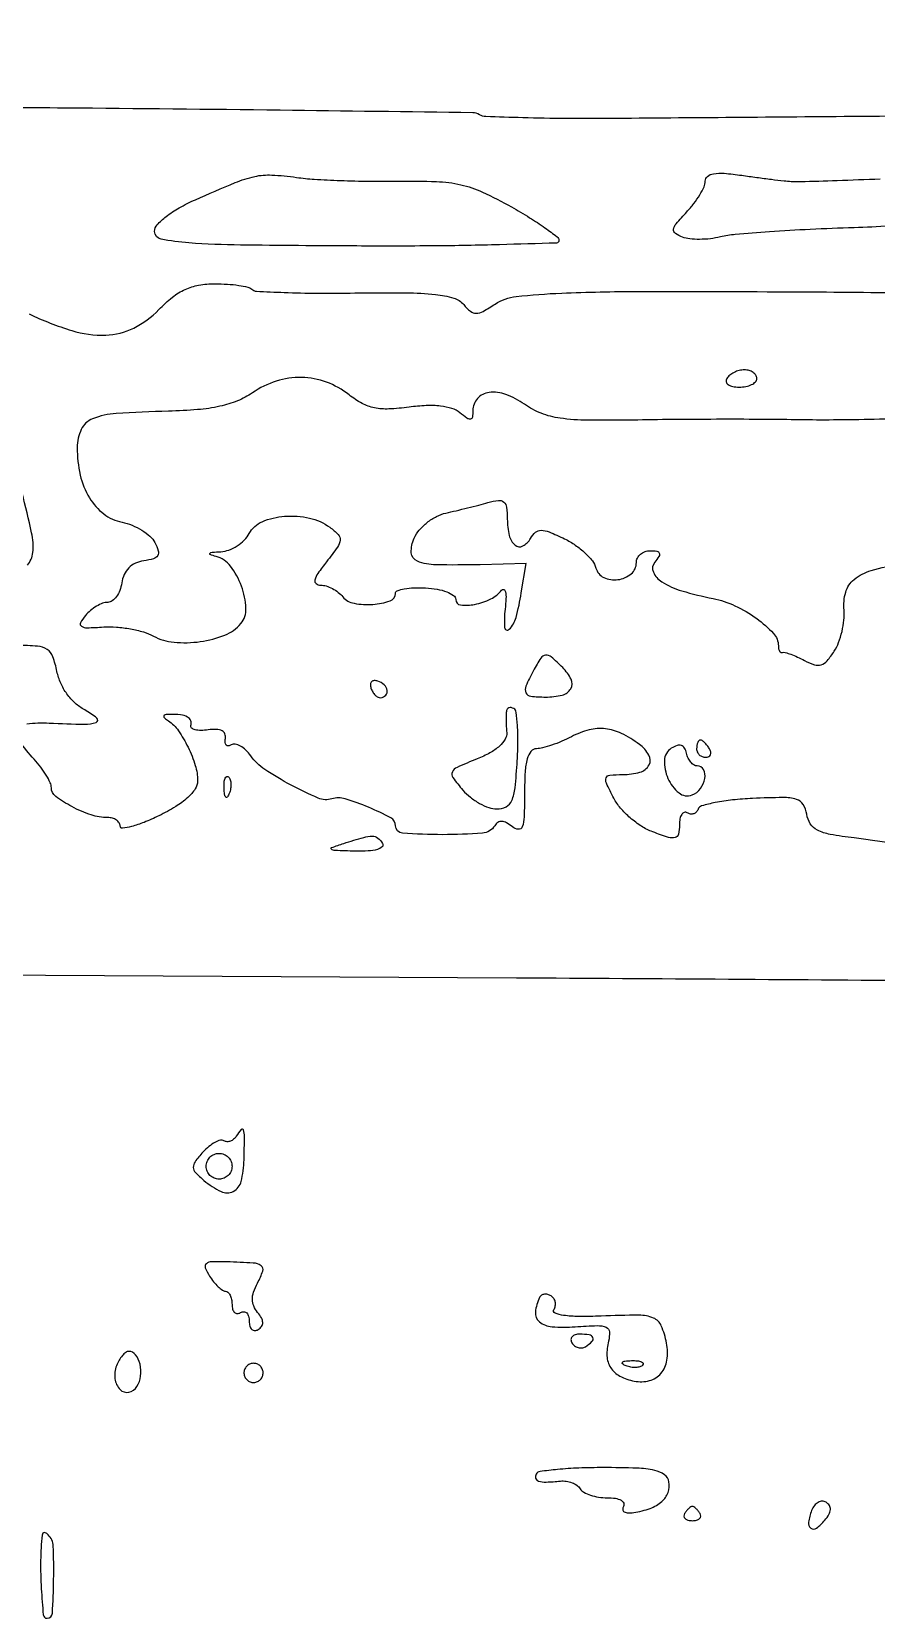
# Model space of a CAD drawing. Extents: x 0 to 5034, y 0 to 2560.
# Drawn here: x 3653.7 to 3751.9, y 2117 to 2301.3 of the extents above; entities that cross this region are included whole.
import ezdxf

# ---------------------------------------------------------------- set-up
doc = ezdxf.new("R2010")
doc.units = 0

msp = doc.modelspace()

# ---------------------------------------------------------------- linework, layer by layer
for points in [[(3772.62371, 2291.634237, -0.000392), (3750.896247, 2291.435923, -0.000163), (3721.584725, 2291.200949, -0.00351), (3715.803622, 2291.197079, -0.005356), (3710.787518, 2291.282673, -0.002113), (3706.498182, 2291.419975, -0.130064), (3705.773129, 2291.640214, 0.136037), (3704.984391, 2291.869721, 0.000094), (3682.612884, 2292.150747, 0.001099), (3657.655844, 2292.404724, 0.000671), (3628.188404, 2292.600304, -0.000229), (3596.370986, 2292.783383, -0.000221), (3564.186594, 2292.997566, -0.000219), (3535.849384, 2293.211074, -0.000812)], [(3757.539276, 2279.025999, -0.015526), (3749.307374, 2278.510826, 0.004161), (3744.203139, 2278.307712, 0.005167), (3739.459253, 2278.030225, 0.004255), (3735.485484, 2277.722563, 0.03844), (3733.766678, 2277.440558, -0.031508), (3732.597897, 2277.232137, -0.026792), (3731.346743, 2277.157101, -0.02767), (3730.19783, 2277.213439, -0.065615), (3729.366882, 2277.412709, -0.058921), (3728.527518, 2277.854089, -0.290962), (3728.327686, 2278.323219, -0.136253), (3728.631535, 2278.978055, -0.012228), (3729.850203, 2280.340549, 0.025571), (3730.673026, 2281.311398, 0.027759), (3731.368497, 2282.335808, 0.028758), (3731.860006, 2283.272078, 0.106884), (3732, 2283.919487, -0.226296), (3732.265084, 2284.475196, -0.131389), (3732.954478, 2284.782502, -0.060415), (3734.20698, 2284.829319, -0.014997), (3736.25, 2284.596822, 0.002492), (3737.987114, 2284.354999, 0.002646), (3739.692188, 2284.135472, 0.002519), (3741.161979, 2283.961653, 0.012167), (3742, 2283.887427, 0.023692), (3743.06791, 2283.869661, 0.000784), (3747.31875, 2284.00705, 0.001492), (3752.335572, 2284.192063, 0.001038)], [(3653.419349, 2268.494828, 0.035609), (3658.382016, 2266.566062, 0.083439), (3662.314388, 2266.039923, 0.106752), (3665.584745, 2266.861702, 0.087203), (3668.5, 2269, -0.032847), (3670.073417, 2270.439972, -0.06114), (3671.542171, 2271.347244, -0.065182), (3673.120621, 2271.837308, -0.04274), (3675.020425, 2272, -0.015671), (3676.461907, 2271.95481, -0.020315), (3677.777123, 2271.81846, -0.018452), (3678.844597, 2271.623301, -0.142878), (3679.284675, 2271.381991, 0.185676), (3679.833425, 2271.138101, 0.003405), (3683.065294, 2270.995009, 0.007914), (3686.879145, 2270.912579, 0.005145), (3691.287023, 2270.932447, -0.005359), (3697.219565, 2270.956647, -0.024846), (3700.640964, 2270.763747, -0.043711), (3702.765511, 2270.347727, -0.150454), (3703.927389, 2269.587491, 0.049851), (3704.713073, 2268.812645, 0.175686), (3705.37353, 2268.585676, 0.122286), (3706.17471, 2268.798958, 0.019127), (3707.587099, 2269.649026, -0.118291), (3710.022144, 2270.522885, -0.017143), (3715.315765, 2270.919497, -0.009901), (3724.262358, 2271.104702, -0.001407), (3742.640613, 2271.069453, -0.002375), (3756.40359, 2270.938948, -0.005022)], [(3756.43743, 2256.38779, -0.003607), (3751.646875, 2256.24847, -0.003616), (3746.903734, 2256.179077, -0.006442), (3743, 2256.200491, 0.003252), (3739.005945, 2256.24788, 0.00163), (3733.95773, 2256.258477, 0.001618), (3728.734778, 2256.235506, 0.002393), (3724.153975, 2256.178605, -0.006282), (3718.341659, 2256.151617, -0.032485), (3715.137406, 2256.385521, -0.057983), (3712.942298, 2256.954575, -0.062402), (3710.994758, 2258.003733, 0.065954), (3708.840931, 2259.144435, 0.119828), (3706.873374, 2259.375341, 0.182132), (3705.535613, 2258.675465, 0.184158), (3705, 2257.270566, -0.040691), (3704.939125, 2256.523785, -0.319966), (3704.707524, 2256.290613, -0.199293), (3704.305199, 2256.38227, -0.018827), (3703.486061, 2257.011569, 0.097581), (3702.556846, 2257.517004, 0.048353), (3701.237998, 2257.793972, 0.039029), (3699.573616, 2257.847834, 0.022641), (3697.580196, 2257.666046, -0.023575), (3695.236771, 2257.456751, -0.06118), (3693.550052, 2257.592442, -0.07215), (3692.113954, 2258.111021, -0.044012), (3690.601649, 2259.098703, 0.077558), (3687.968185, 2260.577676, 0.084324), (3685.084815, 2261.128184, 0.083175), (3682.148797, 2260.69776, 0.072887), (3679.363553, 2259.328036, -0.054851), (3677.635139, 2258.399507, -0.042199), (3675.587058, 2257.768128, -0.03287), (3673.004693, 2257.380562, -0.015072), (3669.602631, 2257.199699, 0.010097), (3663.545937, 2256.938102, 0.079024), (3660.802475, 2256.321508, 0.18773), (3659.483319, 2255.092742, 0.112906), (3659, 2252.979665, 0.056117), (3659.359194, 2249.789348, 0.079636), (3660.424817, 2247.145723, 0.093518), (3662.096887, 2245.272038, 0.115081), (3664.224657, 2244.305069, -0.048123), (3665.384887, 2243.954328, -0.041637), (3666.517667, 2243.374681, -0.043728), (3667.460018, 2242.667781, -0.087322), (3668.033611, 2241.937198, -0.044989), (3668.434655, 2240.992535, -0.217614), (3668.368297, 2240.427899, -0.189632), (3667.884135, 2240.059494, -0.033649), (3666.748095, 2239.819301, 0.071401), (3665.771762, 2239.534691, 0.09012), (3664.999721, 2238.999721, 0.090083), (3664.465026, 2238.227137, 0.071279), (3664.180449, 2237.25, -0.054296), (3663.961105, 2236.389412, -0.067146), (3663.57054, 2235.660937, -0.080541), (3663.076759, 2235.168703, -0.157046), (3662.552894, 2235, 0.091884), (3661.959813, 2234.890083, 0.042743), (3661.253211, 2234.547063, 0.040418), (3660.551518, 2234.048057, 0.044808), (3659.965214, 2233.458086, 0.046797), (3659.394205, 2232.622008, 0.399692), (3659.498402, 2232.221974, 0.146606), (3660.141034, 2232.048009, 0.009525), (3662.092769, 2232.137493, -0.035233), (3663.569793, 2232.129264, -0.026047), (3665.190995, 2231.920462, -0.026544), (3666.709027, 2231.559823, -0.052175), (3667.855297, 2231.08787, 0.101578), (3670.261034, 2230.363751, 0.057664), (3673.312851, 2230.440948, 0.058524), (3676.18415, 2231.196803, 0.126608), (3678.021212, 2232.525559, 0.187526), (3678.618833, 2234.317066, 0.076056), (3678.097448, 2236.881389, 0.074883), (3676.816147, 2239.21627, 0.166502), (3675.151168, 2240.329708, -0.019347), (3674.46304, 2240.541175, -0.555338), (3674.429634, 2240.690498, -0.174783), (3674.698614, 2240.81417, -0.00814), (3675.714816, 2240.883999, 0.076296), (3676.641371, 2241.076286, 0.053877), (3677.593451, 2241.553425, 0.053635), (3678.42654, 2242.226268, 0.073342), (3679, 2243, -0.172729), (3680.507001, 2244.368628, -0.079905), (3683.115015, 2244.995151, -0.074172), (3686.011884, 2244.78685, -0.103244), (3688.373068, 2243.716473, -0.043303), (3689.332461, 2242.878538, -0.218741), (3689.560786, 2242.223971, -0.13106), (3689.260461, 2241.415585, -0.012544), (3687.991618, 2239.716473, 0.013917), (3686.981855, 2238.356523, 0.091067), (3686.629522, 2237.586689, 0.302418), (3686.774361, 2237.176926, 0.162325), (3687.304975, 2237, -0.077073), (3687.942598, 2236.901126, -0.044439), (3688.660717, 2236.600466, -0.043158), (3689.34495, 2236.160364, -0.055112), (3689.883905, 2235.639886, 0.177086), (3691.178567, 2234.885604, 0.060879), (3693.377712, 2234.763674, 0.065838), (3695.368549, 2235.162487, 0.320769), (3696, 2236.045489, -0.31696), (3696.214232, 2236.349485, -0.040963), (3697.026808, 2236.566645, -0.035744), (3698.155674, 2236.688819, -0.021876), (3699.495516, 2236.678911, -0.031236), (3700.834785, 2236.526125, -0.047141), (3701.965541, 2236.212869, -0.058868), (3702.753146, 2235.800761, -0.246639), (3702.995516, 2235.34362, 0.377188), (3703.569757, 2234.695788, 0.080728), (3705.202034, 2234.756109, 0.064065), (3707.082102, 2235.39169, 0.118136), (3708.320855, 2236.412284, -0.343951), (3708.587071, 2236.483608, -0.250413), (3708.787637, 2236.23522, -0.059514), (3708.843628, 2235.4327, -0.01819), (3708.739436, 2234.218582, 0.046122), (3708.67541, 2232.070915, 0.644041), (3709.213402, 2231.865909, 0.1326), (3710.014343, 2233.242801, 0.0256), (3710.626384, 2236.086307), (3711.180155, 2239.5), (3705.840078, 2239.373798, -0.009498), (3700.684176, 2239.349907, -0.091926), (3698.548082, 2239.777795, -0.291916), (3697.840685, 2240.765085, -0.120883), (3698.159499, 2242.450718, -0.071398), (3698.76217, 2243.390801, -0.047569), (3699.688391, 2244.276603, -0.047204), (3700.776369, 2244.979642, -0.065958), (3701.863945, 2245.373715, 0.004323), (3703.036985, 2245.641636, 0.002818), (3704.386596, 2245.970232, 0.002834), (3705.699381, 2246.305625, 0.005404), (3706.75, 2246.592558, -0.038058), (3707.967363, 2246.841024, -0.210762), (3708.592696, 2246.65429, -0.188587), (3708.917844, 2246.048164, -0.029902), (3709, 2244.675648, 0.05733), (3709.220009, 2242.763172, 0.162947), (3709.914557, 2241.635721, 0.308882), (3710.815601, 2241.548549, 0.140378), (3711.697412, 2242.423789, -0.084136), (3712.272442, 2243.137674, -0.186956), (3712.916715, 2243.376652, -0.095772), (3713.857611, 2243.180616, -0.013663), (3715.662727, 2242.366483, -0.037656), (3716.902006, 2241.646521, -0.037045), (3718.026517, 2240.745272, -0.03951), (3718.8877, 2239.806149, -0.102198), (3719.293312, 2238.986374, 0.222365), (3720.203938, 2237.890619, 0.144216), (3721.860867, 2237.634534, 0.143459), (3723.398098, 2238.317497, 0.220402), (3724, 2239.616631, -0.116534), (3724.124676, 2240.144297, -0.100518), (3724.476593, 2240.593635, -0.09305), (3725.002842, 2240.895268, -0.08392), (3725.622445, 2241, -0.038767), (3726.383106, 2240.940934, -0.268708), (3726.662563, 2240.714946, -0.237305), (3726.624315, 2240.334568, -0.03164), (3726.134767, 2239.662385, 0.283584), (3725.972079, 2238.508475, 0.151532), (3726.949419, 2237.379126, 0.067759), (3729.283844, 2236.332876, 0.022799), (3732.916306, 2235.442257, -0.061439), (3735.458591, 2234.606613, -0.046816), (3737.983651, 2233.114018, -0.048079), (3739.926034, 2231.398331, -0.190041), (3740.5, 2229.942761, 0.052244), (3740.536534, 2229.594067, 0.091478), (3740.646875, 2229.326574, 0.135997), (3740.810165, 2229.181387, 0.198121), (3741, 2229.16898, -0.151896), (3741.304984, 2229.176429, -0.018052), (3741.956265, 2228.965531, -0.020228), (3742.730391, 2228.647579, -0.015309), (3743.553242, 2228.239097, 0.045708), (3744.686916, 2227.759729, 0.154448), (3745.481419, 2227.757967, 0.140336), (3746.178186, 2228.217567, 0.03536), (3746.995916, 2229.320118, 0.050866), (3747.510033, 2230.342807, 0.032321), (3747.903708, 2231.617482, 0.032312), (3748.129967, 2232.932965, 0.050645), (3748.135158, 2234.079821, -0.094504), (3748.328092, 2236.176267, -0.152609), (3749.306703, 2237.659894, -0.102014), (3751.298717, 2238.700734, -0.028687), (3754.739126, 2239.472996, 0.011202)], [(3653.209607, 2239.310658, 0.157861), (3653.848887, 2240.784755, 0.078076), (3653.711224, 2243.084907, 0.011148), (3652.594539, 2247.689742, -0.010508)], [(3521, 2192.35739, 0.00011), (3593.630372, 2191.969764, 0.003251), (3612.065031, 2191.995313, 0.010393), (3621.336509, 2192.261231, 0.085915), (3625.434136, 2193.181274, -0.01731), (3626.928445, 2193.73975, -0.079706), (3627.837374, 2193.890137, -0.164705), (3628.406776, 2193.700441, -0.151386), (3628.767469, 2193.197592, 0.144292), (3629.363832, 2192.341333, 0.185443), (3630.270508, 2192.051785, 0.138899), (3631.350051, 2192.425949, 0.073356), (3632.389757, 2193.406487, -0.084047), (3633.039691, 2193.99385, -0.030582), (3634.129323, 2194.597672, -0.029289), (3635.425993, 2195.125106, -0.030902), (3636.752619, 2195.486518, -0.024306), (3638.542045, 2195.7672, -0.116352), (3639.560223, 2195.639594, -0.158798), (3640.245192, 2195.095466, -0.057616), (3640.813581, 2193.974902), (3641.621924, 2191.789743), (3710.060962, 2191.397604, -0.000541), (3759.368333, 2191.061722, -0.000859)], [(3653.149495, 2220.892112, -0.03993), (3655.75, 2220.979577, 0.005645), (3659.860728, 2220.836023, 0.094457), (3661.199996, 2221.058667, 0.580788), (3661.284074, 2221.562488, 0.046536), (3659.882497, 2222.502553, -0.059752), (3658.766138, 2223.294757, -0.0521), (3657.809934, 2224.362881, -0.051558), (3657.086304, 2225.61787, -0.055712), (3656.657497, 2226.962515, 0.037847), (3656.17426, 2228.688067, 0.160309), (3655.519533, 2229.520235, 0.126997), (3654.406719, 2229.905906, 0.020247), (3652.084017, 2230, 0.023405)], [(3753.64414, 2206.997296, 0.005488), (3751.459793, 2207.339702, 0.005751), (3749.302314, 2207.628375, -0.014444), (3746.532011, 2208.048187, -0.071327), (3745.038203, 2208.54603, -0.133001), (3744.21714, 2209.278681, -0.109445), (3743.802314, 2210.381533, 0.105103), (3743.384999, 2211.520582, 0.183545), (3742.593531, 2212.118678, 0.074508), (3741.056637, 2212.327953, 0.008239), (3737.5, 2212.221638, 0.01497), (3735.176656, 2212.044025, 0.022382), (3733.163973, 2211.737795, 0.018747), (3731.586782, 2211.363118, 0.247274), (3731.16459, 2210.965407, -0.106665), (3730.965997, 2210.636311, -0.124762), (3730.659046, 2210.440829, -0.121394), (3730.289224, 2210.412211, -0.097608), (3729.91459, 2210.552786, 0.214955), (3729.568896, 2210.598019, 0.177069), (3729.268661, 2210.372673, 0.098983), (3729.06528, 2209.862143, 0.045476), (3729, 2209.145881, -0.052101), (3728.88835, 2208.077317, -0.284132), (3728.504399, 2207.674876, -0.142177), (3727.745909, 2207.695533, -0.012301), (3725.899417, 2208.336864, -0.052655), (3724.607872, 2208.983369, -0.035921), (3723.291007, 2209.966141, -0.036201), (3722.145058, 2211.111887, -0.058818), (3721.373736, 2212.25, -0.01119), (3720.514308, 2214.003401, -0.201517), (3720.492468, 2214.615719, -0.288116), (3720.914363, 2214.934919, -0.02167), (3722.415303, 2215, 0.067768), (3724.410435, 2215.27166, 0.201547), (3725.471423, 2216.109513, 0.263836), (3725.458349, 2217.265613, 0.101884), (3724.350138, 2218.503231, 0.045386), (3722.270455, 2219.768959, 0.086286), (3720.395464, 2220.315994, 0.091496), (3718.520826, 2220.18313, 0.056394), (3716.449849, 2219.389603, -0.018832), (3715.322708, 2218.857702, -0.018453), (3714.151137, 2218.408196, -0.018698), (3713.095898, 2218.090926, -0.063754), (3712.385693, 2218, 0.230883), (3711.74962, 2217.689745, 0.100077), (3711.317629, 2216.825833, 0.051673), (3711.069875, 2215.299695, 0.014421), (3711, 2212.877555, -0.007824), (3710.95611, 2210.072828, -0.078076), (3710.738288, 2208.922439, -0.343715), (3710.286581, 2208.635642, -0.150188), (3709.589028, 2208.926114, 0.043282), (3708.918193, 2209.391203, 0.115588), (3708.36394, 2209.556329, 0.160707), (3707.907337, 2209.435208, 0.110253), (3707.530011, 2209.048558, -0.240651), (3706.102294, 2208.183203, -0.018222), (3701.445057, 2208.014817, -0.016897), (3696.821762, 2208.172492, -0.394468), (3696, 2209.05202, 0.276179), (3695.453788, 2209.965465, 0.023421), (3692.880264, 2211.196305, 0.02738), (3690.167443, 2212.169791, 0.145643), (3688.60896, 2212.170626, -0.174059), (3687.021833, 2212.259515, -0.021818), (3683.861872, 2213.763571, -0.025566), (3680.806545, 2215.590841, -0.091274), (3679.181578, 2217.173334, 0.047034), (3678.606505, 2217.841587, 0.06442), (3677.969513, 2218.313424, 0.081548), (3677.370953, 2218.529302, 0.186358), (3676.906801, 2218.4424, -0.108076), (3676.564515, 2218.321991, -0.240709), (3676.312092, 2218.413986, -0.177723), (3676.188047, 2218.709763, -0.06256), (3676.225223, 2219.17567, 0.146218), (3676.179065, 2219.712336, 0.183875), (3675.845171, 2220.078112, 0.11214), (3675.193189, 2220.240358, 0.039772), (3674.227793, 2220.18338, -0.032216), (3673.375445, 2220.120154, -0.063739), (3672.703008, 2220.199649, -0.11228), (3672.309058, 2220.39907, -0.309424), (3672.227793, 2220.68338, 0.177211), (3672.211221, 2221.254076, 0.178715), (3671.83019, 2221.676856, 0.094258), (3671.018277, 2221.924131, 0.029989), (3669.75, 2221.984687, 0.032898), (3669.220212, 2221.943268, 0.317569), (3669.065268, 2221.796358, 0.273864), (3669.141647, 2221.578781, 0.027467), (3669.600296, 2221.234687, -0.093844), (3670.765868, 2220.091117, -0.038508), (3671.891939, 2218.17277, -0.038528), (3672.729463, 2216.056305, -0.075089), (3673, 2214.265007, -0.146664), (3672.716791, 2213.320271, -0.063872), (3671.854426, 2212.317121, -0.047082), (3670.452554, 2211.27542, -0.023181), (3668.5, 2210.212263, -0.016747), (3666.773423, 2209.443782, -0.031215), (3665.321875, 2208.958142, -0.038708), (3664.276209, 2208.764541, -0.445521), (3664, 2209.012997, 0.145591), (3663.888029, 2209.389387, 0.099272), (3663.573197, 2209.710068, 0.083322), (3663.102477, 2209.926203, 0.066142), (3662.547053, 2210, -0.080458), (3660.629483, 2210.310579, -0.041639), (3658.391605, 2211.268287, -0.038904), (3656.502921, 2212.466568, -0.236164), (3656, 2213.471954, 0.109061), (3655.871317, 2214.054899, 0.02767), (3655.4125, 2214.915401, 0.026883), (3654.765518, 2215.863265, 0.02434), (3654, 2216.769625, -0.036212), (3652.298921, 2218.883416, -0.255127)]]:
    msp.add_lwpolyline(points, format="xyb")
for points in [[(3696.228609, 2283.915318, -0.012631), (3700.764666, 2283.874635, -0.046966), (3703.595554, 2283.510025, -0.05334), (3706.123623, 2282.648241, -0.019676), (3709.478609, 2280.925163, -0.009826), (3711.594519, 2279.675571, -0.014911), (3713.378091, 2278.499557, -0.009513), (3714.790882, 2277.465632, -0.234143), (3715, 2277.043553, -0.404867), (3714.69938, 2276.733151, -0.001041), (3708.098185, 2276.5355, -0.00509), (3700.513769, 2276.401469, -0.003053), (3691.504459, 2276.389011, -0.001719), (3677.984745, 2276.499355, -0.01505), (3671.996347, 2276.749194, -0.029675), (3668.751227, 2277.177167, -0.358672), (3668.004459, 2278.079063, -0.187022), (3668.29999, 2278.847962, -0.043368), (3669.334867, 2279.807024, -0.037139), (3670.85233, 2280.815308, -0.023579), (3672.75, 2281.767529, -0.005993), (3677.357913, 2283.748064, -0.04427), (3679.636946, 2284.466737, -0.066743), (3681.622058, 2284.633279, -0.022904), (3684.5, 2284.357923, 0.019478), (3686.555719, 2284.147021, 0.006391), (3689.595279, 2283.993389, 0.006356), (3692.976313, 2283.90882, 0.007147)], [(3734.5, 2261, 0.202618), (3734.441401, 2260.621877, 0.181468), (3734.66835, 2260.29375, 0.104212), (3735.195401, 2260.071541, 0.047867), (3735.940983, 2260, 0.0466), (3736.729059, 2260.073608, 0.066561), (3737.395164, 2260.29375, 0.086673), (3737.844577, 2260.618015, 0.195654), (3738, 2261, 0.142666), (3737.888931, 2261.38134, 0.09965), (3737.576711, 2261.70625, 0.08433), (3737.109818, 2261.925146, 0.067639), (3736.559017, 2262, 0.061875), (3735.961978, 2261.925833, 0.051278), (3735.359775, 2261.70625, 0.053305), (3734.842344, 2261.382836, 0.08825)], [(3712.035184, 2227.065741, 0.018387), (3711.154334, 2225.263582, 0.215182), (3711.158947, 2224.500026, 0.264238), (3711.724979, 2224.092341, 0.026887), (3713.440983, 2224, 0.058533), (3715.381481, 2224.227946, 0.204895), (3716.371389, 2224.961994, 0.251419), (3716.410818, 2226.059424, 0.082356), (3715.437763, 2227.41938, 0.017022), (3714.105359, 2228.664027, 0.20815), (3713.455562, 2228.869941, 0.227335), (3712.895076, 2228.525816, 0.020427)], [(3693.15, 2225.05, 0.053161), (3693.35683, 2224.596593, 0.062883), (3693.645469, 2224.224531, 0.073742), (3693.968009, 2223.985296, 0.149613), (3694.275, 2223.925, 0.175736), (3694.869758, 2224.213035, 0.239194), (3695.044314, 2224.772743, 0.167686), (3694.694791, 2225.413248, 0.104687), (3693.95, 2225.85, 0.089632), (3693.522225, 2225.911576, 0.189618), (3693.22, 2225.78, 0.189618), (3693.088424, 2225.477775, 0.089632)], [(3708.884846, 2222.309017, 0.030169), (3708.850771, 2221.889623, 0.00949), (3708.849655, 2221.259914, 0.009441), (3708.875081, 2220.555658, 0.010327), (3708.926753, 2219.873669, -0.161887), (3708.750522, 2219.102673, -0.07426), (3708.083163, 2218.300562, -0.05584), (3706.983838, 2217.520663, -0.031497), (3705.50456, 2216.81974, 0.009203), (3703.158577, 2215.833613, 0.182375), (3702.611908, 2215.295927, 0.272616), (3702.677119, 2214.642044, 0.020691), (3703.829948, 2213.196071, 0.046892), (3704.709423, 2212.355758, 0.040257), (3705.774398, 2211.645096, 0.042183), (3706.855763, 2211.157437, 0.085039), (3707.774746, 2211, 0.12014), (3708.856361, 2211.263696, 0.174245), (3709.518317, 2211.977823, 0.075009), (3709.898656, 2213.450503, 0.01047), (3710.15745, 2216.596933, 0.012938), (3710.234263, 2218.77498, 0.019133), (3710.179064, 2220.685504, 0.014745), (3710.030216, 2222.221043, 0.226901), (3709.75, 2222.65595, 0.091068), (3709.454975, 2222.770565, 0.143545), (3709.186486, 2222.744648, 0.15402), (3708.987217, 2222.581183, 0.109625)], [(3731, 2218, 0.105053), (3731.081062, 2217.618444, 0.099167), (3731.311086, 2217.29375, 0.09642), (3731.654762, 2217.076123, 0.093332), (3732.059017, 2217, 0.108972), (3732.413961, 2217.078288, 0.182303), (3732.6254, 2217.29375, 0.161196), (3732.656512, 2217.6179, 0.082592), (3732.5, 2218, 0.029505), (3732.231006, 2218.382774, 0.035638), (3731.933975, 2218.70625, 0.038439), (3731.65171, 2218.934461, 0.151918), (3731.440983, 2219, 0.210953), (3731.272352, 2218.92554, 0.081139), (3731.129539, 2218.70625, 0.061769), (3731.032345, 2218.382849, 0.042167)], [(3728.056856, 2218.045281, 0.249845), (3727.258487, 2216.658907, 0.113416), (3727.672309, 2214.54196, 0.117783), (3728.953348, 2212.86867, 0.268518), (3730.46958, 2212.6267, 0.140433), (3731.444233, 2213.36066, 0.117842), (3731.963672, 2214.550234, 0.169559), (3731.801018, 2215.565749, 0.275696), (3731.073324, 2216, -0.142269), (3730.694895, 2216.109902, -0.075657), (3730.323883, 2216.43289, -0.065291), (3730.01593, 2216.910113, -0.056733), (3729.823324, 2217.473668, 0.075433), (3729.591078, 2218.078616, 0.187321), (3729.229339, 2218.373123, 0.164017), (3728.726302, 2218.366995, 0.055388)], [(3676.683114, 2212.8125, -0.054073), (3676.461564, 2212.395823, -0.470617), (3676.279315, 2212.37858, -0.168741), (3676.137993, 2212.670344, -0.018894), (3676.078947, 2213.416667, -0.028489), (3676.089945, 2214.112848, -0.077125), (3676.200665, 2214.592839, -0.208169), (3676.385309, 2214.77538, -0.296942), (3676.604167, 2214.729167, -0.126455), (3676.797407, 2214.402231, -0.060344), (3676.876576, 2213.916927, -0.05415), (3676.839148, 2213.359369, -0.051402)], [(3694.5, 2207, -0.355675), (3694.448539, 2206.60598, -0.12121), (3693.909706, 2206.300149, -0.055012), (3692.839653, 2206.121879, -0.020336), (3691.309017, 2206.09968, -0.002862), (3688.987776, 2206.173726, -0.142163), (3688.556333, 2206.316723, -0.610565), (3688.582128, 2206.517161, -0.009143), (3690, 2207, -0.007175), (3692.303122, 2207.701314, -0.070425), (3693.30597, 2207.843269, -0.167243), (3693.939609, 2207.625227, -0.088829)], [(3677.489919, 2172.983688, -0.076912), (3677.189876, 2172.632552, -0.089777), (3676.812119, 2172.410657, -0.100767), (3676.416968, 2172.350462, -0.126644), (3676.064549, 2172.460107, 0.205828), (3675.643501, 2172.522704, 0.059597), (3675.019225, 2172.275205, 0.049179), (3674.312564, 2171.797147, 0.035558), (3673.625551, 2171.138733, 0.022757), (3672.702171, 2170.020072, 0.171632), (3672.499677, 2169.375972, 0.184346), (3672.754643, 2168.772838, 0.026993), (3673.741904, 2167.848908, 0.060724), (3675.724748, 2166.558295, 0.237366), (3677.143322, 2166.573054, 0.217785), (3678.06087, 2167.74218, 0.052165), (3678.394697, 2170.250598, 0.003287), (3678.453418, 2172.982071, 0.083848), (3678.340904, 2173.714698, 0.581272), (3678.068413, 2173.769377, 0.040569)], [(3677, 2169.5, -0.099038), (3676.885486, 2168.927543, -0.097945), (3676.559375, 2168.440625, -0.097945), (3676.072457, 2168.114514, -0.099038), (3675.5, 2168, -0.099038), (3674.927543, 2168.114514, -0.097945), (3674.440625, 2168.440625, -0.097945), (3674.114514, 2168.927543, -0.099038), (3674, 2169.5, -0.099038), (3674.114514, 2170.072457, -0.097945), (3674.440625, 2170.559375, -0.097945), (3674.927543, 2170.885486, -0.099038), (3675.5, 2171, -0.099038), (3676.072457, 2170.885486, -0.097945), (3676.559375, 2170.559375, -0.097945), (3676.885486, 2170.072457, -0.099038)], [(3674.388524, 2156.75, 0.028877), (3674.862568, 2156.080129, 0.035046), (3675.383241, 2155.514062, 0.037655), (3675.876077, 2155.11405, 0.152806), (3676.240547, 2155, -0.195179), (3676.530638, 2154.882276, -0.086835), (3676.776911, 2154.542039, -0.066713), (3676.944092, 2154.037681, -0.046746), (3677, 2153.440983, 0.066118), (3677.073267, 2152.889346, 0.138808), (3677.29375, 2152.521475, 0.191142), (3677.620352, 2152.392057, 0.139169), (3678, 2152.5, -0.146489), (3678.379403, 2152.602013, -0.191582), (3678.70625, 2152.461189, -0.134005), (3678.927049, 2152.074636, -0.063222), (3679, 2151.5, 0.066948), (3679.076921, 2150.928085, 0.140134), (3679.308014, 2150.547627, 0.190929), (3679.650403, 2150.41515, 0.137211), (3680.048558, 2150.530011, 0.10265), (3680.443235, 2150.90375, 0.162104), (3680.573853, 2151.346882, 0.120368), (3680.423905, 2151.879653, 0.044727), (3679.979164, 2152.525105, -0.071547), (3679.521294, 2153.272122, -0.101118), (3679.362539, 2154.033857, -0.085365), (3679.506481, 2154.890913, -0.03869), (3679.96579, 2155.936078, 0.040609), (3680.573207, 2157.332767, 0.335634), (3680.369648, 2157.949946, 0.136911), (3679.474528, 2158.258989, 0.007098), (3676.397977, 2158.400959, 0.013374), (3674.633419, 2158.410084, 0.168106), (3674.017429, 2158.181963, 0.327587), (3673.898002, 2157.714023, 0.043742)], [(3712.754232, 2154.266312, 0.092476), (3712.265138, 2152.565844, 0.249175), (3712.731488, 2151.440194, 0.15586), (3714.195202, 2150.8549, 0.035825), (3716.889258, 2150.856133, -0.009949), (3719.470041, 2150.990922, -0.109689), (3720.481177, 2150.80042, -0.282067), (3720.86291, 2150.261416, -0.080712), (3720.761826, 2149.197222, 0.07609), (3720.581721, 2147.469867, 0.131872), (3721.019323, 2146.104829, 0.129994), (3722.087793, 2145.129615, 0.07288), (3723.759009, 2144.546411, 0.11178), (3725.520418, 2144.603471, 0.154097), (3726.852049, 2145.439836, 0.139344), (3727.547532, 2146.967193, 0.085367), (3727.507818, 2148.959404, 0.052201), (3726.898221, 2150.968716, 0.197807), (3725.984822, 2151.874763, 0.099637), (3724.297821, 2152.203002, 0.008585), (3719.887428, 2152.09881, -0.011257), (3717.307312, 2152.05165, -0.033295), (3715.540519, 2152.176951, -0.062964), (3714.544323, 2152.445301, -0.463313), (3714.41092, 2152.855865, 0.093061), (3714.576149, 2153.28442, 0.096338), (3714.571754, 2153.738273, 0.099219), (3714.399228, 2154.14684, 0.105356), (3714.08541, 2154.447214, 0.076159), (3713.694606, 2154.613157, 0.096446), (3713.303651, 2154.635555, 0.111232), (3712.974193, 2154.512816, 0.132806)], [(3716.510081, 2148.983688, 0.090427), (3716.820631, 2148.639411, 0.095498), (3717.22714, 2148.434921, 0.099685), (3717.665803, 2148.401101, 0.108373), (3718.069098, 2148.542705, 0.050477), (3718.838655, 2149.13314, 0.315493), (3718.933879, 2149.592818, 0.25701), (3718.519563, 2149.914842, 0.039415), (3717.440983, 2150, 0.067432), (3716.890269, 2149.925389, 0.140899), (3716.524436, 2149.701458, 0.190788), (3716.397824, 2149.36964, 0.136093)], [(3663.574206, 2146.332783, 0.123814), (3663.390773, 2144.811933, 0.164116), (3663.995145, 2143.566119, 0.254547), (3665.006446, 2143.258508, 0.206355), (3665.949121, 2143.917675, 0.108007), (3666.37878, 2145.13854, 0.08814), (3666.305776, 2146.524844, 0.106175), (3665.797039, 2147.605484, 0.233944), (3665, 2148, 0.163373), (3664.653285, 2147.883606, 0.053934), (3664.256939, 2147.510255, 0.046968), (3663.876993, 2146.970822, 0.038359)], [(3724.729167, 2146.395833, -0.126455), (3724.402231, 2146.202593, -0.060344), (3723.916927, 2146.123424, -0.05415), (3723.359369, 2146.160852, -0.051402), (3722.8125, 2146.316886, -0.054073), (3722.395823, 2146.538436, -0.470617), (3722.37858, 2146.720685, -0.168741), (3722.670344, 2146.862007, -0.018894), (3723.416667, 2146.921053, -0.028489), (3724.112848, 2146.910055, -0.077125), (3724.592839, 2146.799335, -0.208169), (3724.77538, 2146.614691, -0.296942)], [(3678.552786, 2146.08541, 0.099038), (3678.401684, 2145.679226, 0.097945), (3678.417584, 2145.244476, 0.097945), (3678.597789, 2144.848514, 0.099038), (3678.91459, 2144.552786, 0.099038), (3679.320774, 2144.401684, 0.097945), (3679.755524, 2144.417584, 0.097945), (3680.151486, 2144.597789, 0.099038), (3680.447214, 2144.91459, 0.099038), (3680.598316, 2145.320774, 0.097945), (3680.582416, 2145.755524, 0.097945), (3680.402211, 2146.151486, 0.099038), (3680.08541, 2146.447214, 0.099038), (3679.679226, 2146.598316, 0.097945), (3679.244476, 2146.582416, 0.097945), (3678.848514, 2146.402211, 0.099038)], [(3712.351753, 2133.75, 0.218253), (3712.288173, 2133.263022, 0.25209), (3712.618453, 2132.938264, 0.079489), (3713.5268, 2132.824647, 0.015899), (3715.16141, 2132.932696, -0.060393), (3715.844954, 2132.91708, -0.055675), (3716.525015, 2132.740011, -0.059505), (3717.100357, 2132.436947, -0.103752), (3717.470427, 2132.04785, 0.128699), (3717.893171, 2131.645062, 0.046001), (3718.662174, 2131.307806, 0.041911), (3719.613601, 2131.077403, 0.038474), (3720.618034, 2131, -0.036718), (3721.555865, 2130.931036, -0.08603), (3722.221236, 2130.711688, -0.168702), (3722.525453, 2130.382807, -0.246248), (3722.498136, 2129.996983, 0.16463), (3722.415318, 2129.638834, 0.236068), (3722.586064, 2129.36814, 0.128385), (3723.030198, 2129.236069, 0.047065), (3723.689119, 2129.275913, 0.047928), (3725.602922, 2129.765074, 0.092733), (3726.960445, 2130.562216, 0.125172), (3727.688066, 2131.61253, 0.137828), (3727.790296, 2132.843237, 0.190735), (3727.257213, 2133.678597, 0.103475), (3726.127718, 2134.182511, 0.045392), (3724.060898, 2134.437392, 0.007995), (3720.145697, 2134.5, 0.009564), (3717.304977, 2134.445657, 0.01442), (3714.835011, 2134.279687, 0.009139), (3712.814692, 2134.047937, 0.223282)], [(3744.369399, 2129.520254, 0.051311), (3743.999508, 2128.151185, 0.281237), (3744.276275, 2127.472022, 0.330472), (3744.944842, 2127.473911, 0.059295), (3745.906058, 2128.386806, 0.042311), (3746.382325, 2129.070928, 0.115204), (3746.552364, 2129.632156, 0.161769), (3746.431745, 2130.093039, 0.11057), (3746.041495, 2130.474354, 0.14583), (3745.591099, 2130.596079, 0.123842), (3745.114873, 2130.463206, 0.101013), (3744.684072, 2130.085468, 0.070914)], [(3729.603006, 2129.166667, 0.156081), (3729.524383, 2128.850742, 0.191391), (3729.654049, 2128.578125, 0.128073), (3729.996371, 2128.393832, 0.059847), (3730.5, 2128.333333, 0.059847), (3731.003629, 2128.393832, 0.128073), (3731.345951, 2128.578125, 0.191391), (3731.475617, 2128.850742, 0.156081), (3731.396994, 2129.166667, 0.030643), (3731.17176, 2129.485629, 0.036533), (3730.921053, 2129.755208, 0.039602), (3730.681431, 2129.94484, 0.148655), (3730.5, 2130, 0.148655), (3730.318569, 2129.94484, 0.039602), (3730.078947, 2129.755208, 0.036533), (3729.82824, 2129.485629, 0.030643)], [(3654.928571, 2126.666667, 0.023833), (3654.753698, 2123.710143, 0.017619), (3654.83172, 2120.434038, 0.008787), (3655.064954, 2117.395884, 0.386887), (3655.5, 2117, 0.396359), (3656.120754, 2117.583798, 0.011651), (3656.269753, 2121.498631, 0.014435), (3656.214779, 2125.38956, 0.187761), (3655.642857, 2126.690476, 0.058369), (3655.391155, 2126.889394, 0.147432), (3655.167857, 2126.948661, 0.22461), (3655.008506, 2126.866669, 0.137601)]]:
    msp.add_lwpolyline(points, format="xyb", close=True)

doc.saveas('drawing.dxf')
